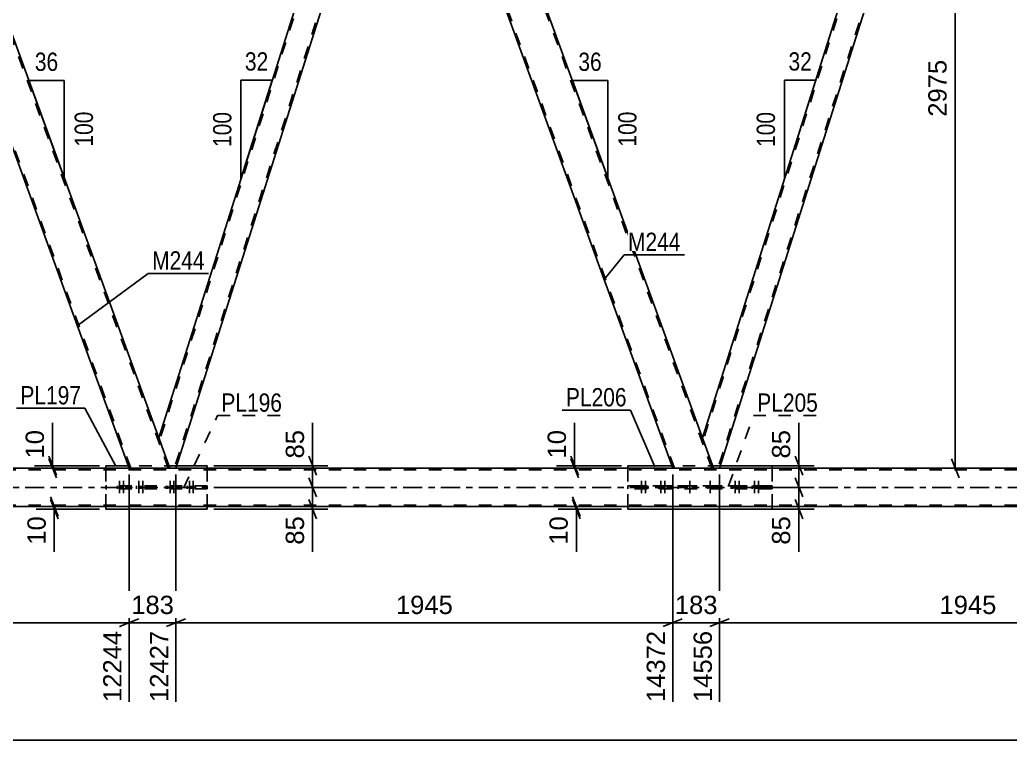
# Model space of a CAD drawing. Header units: millimetres. Extents: x -54 to 787, y -402 to 192.
# Drawn here: x 514.9 to 670, y -164.6 to -51.8 of the extents above; entities that cross this region are included whole.
import ezdxf

# ---------------------------------------------------------------- set-up
doc = ezdxf.new("R2010")
doc.units = ezdxf.units.MM
doc.linetypes.add('DXK_LINE_DOT2', pattern=[3.9198, 1.9599, -1.9599])
doc.linetypes.add('DXK_LINE_DOT3', pattern=[5.9187, 2.979, -0.9799, 0.9799, -0.9799])
doc.styles.add('Arial', font='ARIAL.TTF', dxfattribs={"height": 0.2})
doc.styles.add('Arial Narrow', font='ARIALN.TTF', dxfattribs={"height": 0.2})

# ---------------------------------------------------------------- blocks, each defined once
blk = doc.blocks.new('Part-122573057-3120 - 2998')
at = {"color": 7, "linetype": 'DXK_LINE_DOT2'}
for p, q in [((722.04, -122.24), (42.27, -122.24)), ((538.42, -122), (532.03, -122)), ((623.55, -122), (617.16, -122)), ((722.04, -127.76), (42.27, -127.76))]:
    blk.add_line(p, q, dxfattribs=at)
at = {"color": 2, "linetype": 'Continuous'}
for p, q in [((532.03, -122), (453.28, -122)), ((617.16, -122), (538.42, -122)), ((702.3, -122), (623.55, -122)), ((722.04, -128), (46.27, -128))]:
    blk.add_line(p, q, dxfattribs=at)
at = {"color": 7, "linetype": 'DXK_LINE_DOT3'}
blk.add_line((42.27, -125), (722.04, -125), dxfattribs=at)
blk = doc.blocks.new('Bolt-122573057-3348 - 2998')
at = {"color": 1, "linetype": 'DXK_LINE_DOT2'}
for p, q in [((612.3, -123.96), (612.3, -126.96)), ((612.9, -123.96), (612.9, -126.96)), ((615.32, -123.96), (615.32, -126.96)), ((615.92, -123.96), (615.92, -126.96)), ((611.94, -124.76), (611.94, -125.24)), ((612.54, -124.76), (612.54, -125.24)), ((612.66, -124.76), (612.66, -125.24)), ((613.26, -124.76), (613.26, -125.24)), ((614.96, -124.76), (614.96, -125.24)), ((615.56, -124.76), (615.56, -125.24)), ((615.68, -124.76), (615.68, -125.24)), ((616.28, -124.76), (616.28, -125.24))]:
    blk.add_line(p, q, dxfattribs=at)
blk = doc.blocks.new('Bolt-122573057-3234 - 2998')
at = {"color": 1, "linetype": 'DXK_LINE_DOT2'}
for p, q in [((530.54, -123.96), (530.54, -126.96)), ((531.14, -123.96), (531.14, -126.96)), ((533.56, -123.96), (533.56, -126.96)), ((534.16, -123.96), (534.16, -126.96)), ((530.18, -124.76), (530.18, -125.24)), ((530.78, -124.76), (530.78, -125.24)), ((530.9, -124.76), (530.9, -125.24)), ((531.5, -124.76), (531.5, -125.24)), ((533.2, -124.76), (533.2, -125.24)), ((533.8, -124.76), (533.8, -125.24)), ((533.92, -124.76), (533.92, -125.24)), ((534.52, -124.76), (534.52, -125.24))]:
    blk.add_line(p, q, dxfattribs=at)
blk = doc.blocks.new('Bolt-122573057-3235 - 2998')
at = {"color": 1, "linetype": 'DXK_LINE_DOT2'}
for p, q in [((538.45, -123.96), (538.45, -126.96)), ((539.05, -123.96), (539.05, -126.96)), ((541.46, -123.96), (541.46, -126.96)), ((542.07, -123.96), (542.07, -126.96)), ((538.09, -124.76), (538.09, -125.24)), ((538.69, -124.76), (538.69, -125.24)), ((538.81, -124.76), (538.81, -125.24)), ((539.41, -124.76), (539.41, -125.24)), ((541.1, -124.76), (541.1, -125.24)), ((541.71, -124.76), (541.71, -125.24)), ((541.82, -124.76), (541.82, -125.24)), ((542.43, -124.76), (542.43, -125.24))]:
    blk.add_line(p, q, dxfattribs=at)
blk = doc.blocks.new('Part-122573057-3240 - 2998')
at = {"color": 7, "linetype": 'DXK_LINE_DOT2'}
for p, q in [((544.23, -124.76), (528.38, -124.76)), ((528.38, -124.76), (528.38, -125.24)), ((544.23, -125.24), (528.38, -125.24)), ((534.78, -124.76), (534.78, -125.24)), ((537.82, -125.24), (537.82, -124.76)), ((544.23, -124.76), (544.23, -125.24))]:
    blk.add_line(p, q, dxfattribs=at)
blk = doc.blocks.new('Bolt-122573057-3276 - 2998')
at = {"color": 1, "linetype": 'DXK_LINE_DOT2'}
for p, q in [((626.96, -123.96), (626.96, -126.96)), ((627.56, -123.96), (627.56, -126.96)), ((629.97, -123.96), (629.97, -126.96)), ((630.58, -123.96), (630.58, -126.96)), ((626.6, -124.76), (626.6, -125.24)), ((627.2, -124.76), (627.2, -125.24)), ((627.32, -124.76), (627.32, -125.24)), ((627.92, -124.76), (627.92, -125.24)), ((629.61, -124.76), (629.61, -125.24)), ((630.22, -124.76), (630.22, -125.24)), ((630.33, -124.76), (630.33, -125.24)), ((630.94, -124.76), (630.94, -125.24))]:
    blk.add_line(p, q, dxfattribs=at)
blk = doc.blocks.new('Part-122573057-3326 - 2998')
at = {"color": 7, "linetype": 'DXK_LINE_DOT2'}
for p, q in [((632.74, -124.76), (610.13, -124.76)), ((610.13, -124.76), (632.74, -124.76)), ((610.13, -125.24), (610.13, -124.76)), ((632.74, -125.24), (610.13, -125.24)), ((632.74, -125.24), (610.13, -125.24)), ((616.54, -124.76), (616.54, -125.24)), ((618.04, -125.24), (618.04, -124.76)), ((624.84, -125.24), (624.84, -124.76)), ((626.33, -125.24), (626.33, -124.76)), ((632.74, -124.76), (632.74, -125.24))]:
    blk.add_line(p, q, dxfattribs=at)
blk = doc.blocks.new('Part-122573057-3402 - 2998')
at = {"color": 2, "linetype": 'Continuous'}
for p, q in [((532.03, -122), (488.72, -3)), ((488.72, -3), (495.1, -3)), ((538.42, -122), (495.1, -3)), ((538.38, -122), (532.03, -122)), ((538.42, -122), (538.38, -122))]:
    blk.add_line(p, q, dxfattribs=at)
at = {"color": 7, "linetype": 'DXK_LINE_DOT2'}
for p, q in [((532.29, -122), (488.97, -3)), ((538.16, -122), (494.85, -3))]:
    blk.add_line(p, q, dxfattribs=at)
blk = doc.blocks.new('Part-122573057-3451 - 2998')
at = {"color": 2, "linetype": 'Continuous'}
for p, q in [((617.02, -121.6), (610.13, -121.6)), ((610.13, -122), (610.13, -121.6)), ((632.74, -121.6), (624.62, -121.6)), ((632.74, -122), (632.74, -121.6)), ((610.13, -128.4), (610.13, -128)), ((610.13, -128.4), (632.74, -128.4)), ((632.74, -128.4), (632.74, -128))]:
    blk.add_line(p, q, dxfattribs=at)
at = {"color": 7, "linetype": 'DXK_LINE_DOT2'}
for p, q in [((610.13, -128), (610.13, -122)), ((624.62, -121.6), (617.02, -121.6)), ((632.74, -128), (632.74, -122))]:
    blk.add_line(p, q, dxfattribs=at)
blk = doc.blocks.new('Part-122573057-3481 - 2998')
at = {"color": 2, "linetype": 'Continuous'}
for p, q in [((531.88, -121.6), (528.38, -121.6)), ((528.38, -122), (528.38, -121.6)), ((544.23, -121.6), (539.49, -121.6)), ((544.23, -122), (544.23, -121.6)), ((528.38, -128.4), (528.38, -128)), ((528.38, -128.4), (544.23, -128.4)), ((544.23, -128.4), (544.23, -128))]:
    blk.add_line(p, q, dxfattribs=at)
at = {"color": 7, "linetype": 'DXK_LINE_DOT2'}
for p, q in [((528.38, -128), (528.38, -122)), ((539.49, -121.6), (531.88, -121.6)), ((544.23, -128), (544.23, -122))]:
    blk.add_line(p, q, dxfattribs=at)
blk = doc.blocks.new('Part-122573057-3492 - 2998')
at = {"color": 2, "linetype": 'Continuous'}
for p, q in [((658.01, -3), (621.81, -117.23)), ((660.69, -7.77), (660.42, -7.03)), ((660.69, -7.77), (624.5, -122))]:
    blk.add_line(p, q, dxfattribs=at)
at = {"color": 7, "linetype": 'DXK_LINE_DOT2'}
for p, q in [((658.26, -3), (621.95, -117.6)), ((658.95, -3), (658.01, -3)), ((660.42, -7.03), (658.95, -3)), ((660.56, -7.4), (624.25, -122)), ((623.55, -122), (621.81, -117.23)), ((624.5, -122), (623.55, -122))]:
    blk.add_line(p, q, dxfattribs=at)
blk = doc.blocks.new('Part-122573057-3497 - 2998')
at = {"color": 2, "linetype": 'Continuous'}
for p, q in [((572.9, -3), (536.68, -117.23)), ((575.59, -7.77), (539.36, -122))]:
    blk.add_line(p, q, dxfattribs=at)
at = {"color": 7, "linetype": 'DXK_LINE_DOT2'}
for p, q in [((573.15, -3), (536.81, -117.6)), ((573.85, -3), (572.9, -3)), ((573.85, -3), (575.59, -7.77)), ((575.45, -7.4), (539.11, -122)), ((538.42, -122), (536.68, -117.23)), ((539.36, -122), (538.42, -122))]:
    blk.add_line(p, q, dxfattribs=at)
blk = doc.blocks.new('Part-122573057-3527 - 2998')
at = {"color": 2, "linetype": 'Continuous'}
for p, q in [((702.3, -122), (658.95, -3)), ((658.95, -3), (665.34, -3)), ((708.68, -122), (665.34, -3)), ((708.64, -122), (702.3, -122)), ((708.68, -122), (708.64, -122))]:
    blk.add_line(p, q, dxfattribs=at)
at = {"color": 7, "linetype": 'DXK_LINE_DOT2'}
for p, q in [((702.55, -122), (659.21, -3)), ((708.43, -122), (665.08, -3))]:
    blk.add_line(p, q, dxfattribs=at)
blk = doc.blocks.new('Part-122573057-3552 - 2998')
at = {"color": 2, "linetype": 'Continuous'}
for p, q in [((617.16, -122), (573.85, -3)), ((573.85, -3), (580.24, -3)), ((623.55, -122), (580.24, -3)), ((623.51, -122), (617.16, -122)), ((623.55, -122), (623.51, -122))]:
    blk.add_line(p, q, dxfattribs=at)
at = {"color": 7, "linetype": 'DXK_LINE_DOT2'}
for p, q in [((617.42, -122), (574.11, -3)), ((623.29, -122), (579.98, -3))]:
    blk.add_line(p, q, dxfattribs=at)
blk = doc.blocks.new('Bolt-122573057-3588 - 2998')
at = {"color": 1, "linetype": 'DXK_LINE_DOT2'}
for p, q in [((619.84, -123.96), (619.84, -126.96)), ((619.84, -123.96), (619.84, -126.96)), ((623.04, -123.96), (623.04, -126.96)), ((623.04, -123.96), (623.04, -126.96)), ((619.48, -124.76), (619.48, -125.24)), ((619.48, -124.76), (619.48, -125.24)), ((620.2, -124.76), (620.2, -125.24)), ((620.2, -124.76), (620.2, -125.24)), ((622.68, -124.76), (622.68, -125.24)), ((622.68, -124.76), (622.68, -125.24)), ((623.4, -124.76), (623.4, -125.24)), ((623.4, -124.76), (623.4, -125.24))]:
    blk.add_line(p, q, dxfattribs=at)
blk = doc.blocks.new('StraightDimension-122573057-10451 - 2998')
at = {"color": 7, "linetype": 'Continuous'}
for p, q in [((519.71, -126.5), (520.91, -129.5)), ((520.91, -129.9), (519.71, -126.9)), ((527.38, -128), (517.46, -128)), ((527.38, -128.4), (517.46, -128.4)), ((520.31, -128.4), (520.31, -128))]:
    blk.add_line(p, q, dxfattribs=at)
at = {"color": 0}
blk.add_wipeout([(519.56, -128.93), (515.36, -128.93), (515.36, -134.57), (519.56, -134.57)], dxfattribs=at)
at = {"color": 7, "linetype": 'Continuous'}
blk.add_line((520.31, -128.4), (520.31, -135.1), dxfattribs=at)
blk.add_line((520.31, -128.4), (520.31, -135.1), dxfattribs=at)
at = {"color": 3, "style": 'Arial'}
blk.add_text('10', height=2.865, rotation=90.0002, dxfattribs=at).set_placement((518.96, -133.97))
blk = doc.blocks.new('AngleDimension-122573057-10830 - 2998')
at = {"color": 7, "linetype": 'Continuous'}
for p, q in [((549.54, -61.23), (554.44, -61.23)), ((549.54, -76.67), (554.44, -61.23)), ((549.54, -76.67), (549.54, -61.23)), ((551.51, -70.45), (554.44, -61.23))]:
    blk.add_line(p, q, dxfattribs=at)
at = {"color": 0}
for points in [[(554.42, -60.33), (554.42, -56.13), (549.56, -56.13), (549.56, -60.33)], [(548.64, -65.61), (544.44, -65.61), (544.44, -72.29), (548.64, -72.29)]]:
    blk.add_wipeout(points, dxfattribs=at)
at = {"color": 3, "style": 'Arial Narrow'}
blk.add_text('32', height=2.863, dxfattribs=at).set_placement((550.16, -59.73))
blk.add_text('100', height=2.863, rotation=90.0002, dxfattribs=at).set_placement((548.04, -71.69))
blk = doc.blocks.new('AngleDimension-122573057-10860 - 2998')
at = {"color": 7, "linetype": 'Continuous'}
for p, q in [((605.55, -72.54), (601.45, -61.28)), ((606.99, -61.28), (601.45, -61.28)), ((606.99, -76.5), (601.45, -61.28)), ((606.99, -76.5), (606.99, -61.28))]:
    blk.add_line(p, q, dxfattribs=at)
at = {"color": 0}
for points in [[(606.65, -60.38), (606.65, -56.18), (601.79, -56.18), (601.79, -60.38)], [(612.09, -65.55), (607.89, -65.55), (607.89, -72.23), (612.09, -72.23)]]:
    blk.add_wipeout(points, dxfattribs=at)
at = {"color": 3, "style": 'Arial Narrow'}
blk.add_text('36', height=2.863, dxfattribs=at).set_placement((602.39, -59.78))
blk.add_text('100', height=2.863, rotation=90.0002, dxfattribs=at).set_placement((611.49, -71.63))
blk = doc.blocks.new('StraightDimension-122573057-10450 - 2998')
at = {"color": 7, "linetype": 'Continuous'}
for p, q in [((560.17, -123.5), (561.37, -126.5)), ((545.29, -125), (563.17, -125)), ((560.77, -128.4), (560.77, -125)), ((561.37, -129.9), (560.17, -126.9)), ((545.29, -128.4), (563.17, -128.4))]:
    blk.add_line(p, q, dxfattribs=at)
at = {"color": 0}
blk.add_wipeout([(560.02, -128.93), (555.82, -128.93), (555.82, -134.57), (560.02, -134.57)], dxfattribs=at)
at = {"color": 7, "linetype": 'Continuous'}
blk.add_line((560.77, -128.4), (560.77, -135.1), dxfattribs=at)
blk.add_line((560.77, -128.4), (560.77, -135.1), dxfattribs=at)
at = {"color": 3, "style": 'Arial'}
blk.add_text('85', height=2.865, rotation=90.0002, dxfattribs=at).set_placement((559.42, -133.97))
blk = doc.blocks.new('StraightDimension-122573057-10518 - 2998')
at = {"color": 7, "linetype": 'Continuous'}
for p, q in [((601.47, -126.5), (602.67, -129.5)), ((602.67, -129.9), (601.47, -126.9)), ((609.13, -128), (599.22, -128)), ((609.13, -128.4), (599.22, -128.4)), ((602.07, -128.4), (602.07, -128))]:
    blk.add_line(p, q, dxfattribs=at)
at = {"color": 0}
blk.add_wipeout([(601.32, -128.92), (597.12, -128.92), (597.12, -134.57), (601.32, -134.57)], dxfattribs=at)
at = {"color": 7, "linetype": 'Continuous'}
blk.add_line((602.07, -128.4), (602.07, -135.1), dxfattribs=at)
blk.add_line((602.07, -128.4), (602.07, -135.1), dxfattribs=at)
at = {"color": 3, "style": 'Arial'}
blk.add_text('10', height=2.865, rotation=90.0002, dxfattribs=at).set_placement((600.72, -133.97))
blk = doc.blocks.new('StraightDimension-122573057-10515 - 2998')
at = {"color": 7, "linetype": 'Continuous'}
for p, q in [((636.32, -120.1), (637.52, -123.1)), ((627.05, -121.6), (639.32, -121.6)), ((636.92, -125), (636.92, -121.6)), ((637.52, -126.5), (636.32, -123.5)), ((627.05, -125), (639.32, -125))]:
    blk.add_line(p, q, dxfattribs=at)
at = {"color": 0}
blk.add_wipeout([(636.17, -115.43), (631.97, -115.43), (631.97, -121.07), (636.17, -121.07)], dxfattribs=at)
at = {"color": 7, "linetype": 'Continuous'}
blk.add_line((636.92, -121.6), (636.92, -114.9), dxfattribs=at)
blk.add_line((636.92, -121.6), (636.92, -114.9), dxfattribs=at)
at = {"color": 3, "style": 'Arial'}
blk.add_text('85', height=2.865, rotation=90.0002, dxfattribs=at).set_placement((635.57, -120.47))
blk = doc.blocks.new('StraightDimension-122573057-4031 - 2998')
at = {"color": 7, "linetype": 'Continuous'}
for p, q in [((454.23, -123), (454.23, -158.6)), ((532.03, -123), (532.03, -158.6)), ((455.73, -145.58), (452.73, -146.78)), ((530.53, -146.78), (533.53, -145.58)), ((454.23, -146.18), (532.03, -146.18))]:
    blk.add_line(p, q, dxfattribs=at)
at = {"color": 0}
blk.add_wipeout([(498.18, -145.43), (498.18, -141.23), (488.08, -141.23), (488.08, -145.43)], dxfattribs=at)
at = {"color": 0, "linetype": 'Continuous'}
blk.add_wipeout([(531.43, -146.88), (527.23, -146.88), (527.23, -159.2), (531.43, -159.2)], dxfattribs=at)
at = {"color": 3, "style": 'Arial'}
blk.add_text('1945', height=2.865, dxfattribs=at).set_placement((488.68, -144.83))
at = {"color": 3, "linetype": 'Continuous', "style": 'Arial'}
blk.add_text('12244', height=2.865, rotation=90.0002, dxfattribs=at).set_placement((530.83, -158.6))
blk = doc.blocks.new('StraightDimension-122573057-3769 - 2998')
at = {"color": 7, "linetype": 'Continuous'}
for p, q in [((624.5, -123), (624.5, -158.6)), ((702.3, -123), (702.3, -158.6)), ((626, -145.58), (623, -146.78)), ((700.8, -146.78), (703.8, -145.58)), ((624.5, -146.18), (702.3, -146.18))]:
    blk.add_line(p, q, dxfattribs=at)
at = {"color": 0}
blk.add_wipeout([(668.44, -145.43), (668.44, -141.23), (658.35, -141.23), (658.35, -145.43)], dxfattribs=at)
at = {"color": 0, "linetype": 'Continuous'}
blk.add_wipeout([(701.7, -146.88), (697.5, -146.88), (697.5, -159.2), (701.7, -159.2)], dxfattribs=at)
at = {"color": 3, "style": 'Arial'}
blk.add_text('1945', height=2.865, dxfattribs=at).set_placement((658.95, -144.83))
at = {"color": 3, "linetype": 'Continuous', "style": 'Arial'}
blk.add_text('16501', height=2.865, rotation=90.0002, dxfattribs=at).set_placement((701.1, -158.6))
blk = doc.blocks.new('StraightDimension-122573057-3808 - 2998')
at = {"color": 7, "linetype": 'Continuous'}
for p, q in [((617.16, -123), (617.16, -158.6)), ((624.5, -123), (624.5, -158.6)), ((615.66, -146.78), (618.66, -145.58)), ((626, -145.58), (623, -146.78)), ((617.16, -146.18), (624.5, -146.18))]:
    blk.add_line(p, q, dxfattribs=at)
at = {"color": 0}
blk.add_wipeout([(624.77, -145.43), (624.77, -141.23), (616.9, -141.23), (616.9, -145.43)], dxfattribs=at)
at = {"color": 0, "linetype": 'Continuous'}
blk.add_wipeout([(623.9, -146.88), (619.7, -146.88), (619.7, -159.2), (623.9, -159.2)], dxfattribs=at)
at = {"color": 3, "style": 'Arial'}
blk.add_text('183', height=2.865, dxfattribs=at).set_placement((617.5, -144.83))
at = {"color": 3, "linetype": 'Continuous', "style": 'Arial'}
blk.add_text('14556', height=2.865, rotation=90.0002, dxfattribs=at).set_placement((623.3, -158.6))
blk = doc.blocks.new('StraightDimension-122573057-4324 - 2998')
at = {"color": 7, "linetype": 'Continuous'}
blk.add_line((-0.64, -164.58), (734.94, -164.58), dxfattribs=at)
blk = doc.blocks.new('StraightDimension-122573057-3993 - 2998')
at = {"color": 7, "linetype": 'Continuous'}
for p, q in [((539.36, -123), (539.36, -158.6)), ((617.16, -123), (617.16, -158.6)), ((540.86, -145.58), (537.86, -146.78)), ((615.66, -146.78), (618.66, -145.58)), ((539.36, -146.18), (617.16, -146.18))]:
    blk.add_line(p, q, dxfattribs=at)
at = {"color": 0}
blk.add_wipeout([(583.31, -145.43), (583.31, -141.23), (573.22, -141.23), (573.22, -145.43)], dxfattribs=at)
at = {"color": 0, "linetype": 'Continuous'}
blk.add_wipeout([(616.56, -146.88), (612.36, -146.88), (612.36, -159.2), (616.56, -159.2)], dxfattribs=at)
at = {"color": 3, "style": 'Arial'}
blk.add_text('1945', height=2.865, dxfattribs=at).set_placement((573.82, -144.83))
at = {"color": 3, "linetype": 'Continuous', "style": 'Arial'}
blk.add_text('14372', height=2.865, rotation=90.0002, dxfattribs=at).set_placement((615.96, -158.6))
blk = doc.blocks.new('StraightDimension-122573057-4012 - 2998')
at = {"color": 7, "linetype": 'Continuous'}
for p, q in [((532.03, -123), (532.03, -158.6)), ((539.36, -123), (539.36, -158.6)), ((530.53, -146.78), (533.53, -145.58)), ((540.86, -145.58), (537.86, -146.78)), ((532.03, -146.18), (539.36, -146.18))]:
    blk.add_line(p, q, dxfattribs=at)
at = {"color": 0}
blk.add_wipeout([(539.63, -145.43), (539.63, -141.23), (531.76, -141.23), (531.76, -145.43)], dxfattribs=at)
at = {"color": 0, "linetype": 'Continuous'}
blk.add_wipeout([(538.76, -146.88), (534.56, -146.88), (534.56, -159.2), (538.76, -159.2)], dxfattribs=at)
at = {"color": 3, "style": 'Arial'}
blk.add_text('183', height=2.865, dxfattribs=at).set_placement((532.36, -144.83))
at = {"color": 3, "linetype": 'Continuous', "style": 'Arial'}
blk.add_text('12427', height=2.865, rotation=90.0002, dxfattribs=at).set_placement((538.16, -158.6))
blk = doc.blocks.new('StraightDimension-122573057-10448 - 2998')
at = {"color": 7, "linetype": 'Continuous'}
for p, q in [((560.17, -120.1), (561.37, -123.1)), ((545.29, -121.6), (563.17, -121.6)), ((560.77, -125), (560.77, -121.6)), ((561.37, -126.5), (560.17, -123.5)), ((545.29, -125), (563.17, -125))]:
    blk.add_line(p, q, dxfattribs=at)
at = {"color": 0}
blk.add_wipeout([(560.02, -115.43), (555.82, -115.43), (555.82, -121.08), (560.02, -121.08)], dxfattribs=at)
at = {"color": 7, "linetype": 'Continuous'}
blk.add_line((560.77, -121.6), (560.77, -114.9), dxfattribs=at)
blk.add_line((560.77, -121.6), (560.77, -114.9), dxfattribs=at)
at = {"color": 3, "style": 'Arial'}
blk.add_text('85', height=2.865, rotation=90.0002, dxfattribs=at).set_placement((559.42, -120.47))
blk = doc.blocks.new('StraightDimension-122573057-10520 - 2998')
at = {"color": 7, "linetype": 'Continuous'}
for p, q in [((601.19, -120.1), (602.39, -123.1)), ((602.39, -123.5), (601.19, -120.5)), ((609.13, -121.6), (598.94, -121.6)), ((609.13, -122), (598.94, -122)), ((601.79, -122), (601.79, -121.6))]:
    blk.add_line(p, q, dxfattribs=at)
at = {"color": 0}
blk.add_wipeout([(601.04, -115.43), (596.84, -115.43), (596.84, -121.07), (601.04, -121.07)], dxfattribs=at)
at = {"color": 7, "linetype": 'Continuous'}
blk.add_line((601.79, -121.6), (601.79, -114.9), dxfattribs=at)
blk.add_line((601.79, -121.6), (601.79, -114.9), dxfattribs=at)
at = {"color": 3, "style": 'Arial'}
blk.add_text('10', height=2.865, rotation=90.0002, dxfattribs=at).set_placement((600.44, -120.47))
blk = doc.blocks.new('StraightDimension-122573057-4427 - 2998')
at = {"color": 7, "linetype": 'Continuous'}
for p, q in [((662.01, -4.5), (660.81, -1.5)), ((652.26, -3), (663.81, -3)), ((661.41, -122), (661.41, -3)), ((660.81, -120.5), (662.01, -123.5)), ((652.26, -122), (663.81, -122))]:
    blk.add_line(p, q, dxfattribs=at)
at = {"color": 0}
blk.add_wipeout([(660.66, -57.45), (656.46, -57.45), (656.46, -67.55), (660.66, -67.55)], dxfattribs=at)
at = {"color": 3, "style": 'Arial'}
blk.add_text('2975', height=2.865, rotation=90.0002, dxfattribs=at).set_placement((660.06, -66.95))
blk = doc.blocks.new('StraightDimension-122573057-10453 - 2998')
at = {"color": 7, "linetype": 'Continuous'}
for p, q in [((519.43, -120.1), (520.63, -123.1)), ((520.63, -123.5), (519.43, -120.5)), ((527.38, -121.6), (517.18, -121.6)), ((527.38, -122), (517.18, -122)), ((520.03, -122), (520.03, -121.6))]:
    blk.add_line(p, q, dxfattribs=at)
at = {"color": 0}
blk.add_wipeout([(519.28, -115.43), (515.08, -115.43), (515.08, -121.08), (519.28, -121.08)], dxfattribs=at)
at = {"color": 7, "linetype": 'Continuous'}
blk.add_line((520.03, -121.6), (520.03, -114.9), dxfattribs=at)
blk.add_line((520.03, -121.6), (520.03, -114.9), dxfattribs=at)
at = {"color": 3, "style": 'Arial'}
blk.add_text('10', height=2.865, rotation=90.0002, dxfattribs=at).set_placement((518.68, -120.47))
blk = doc.blocks.new('StraightDimension-122573057-10517 - 2998')
at = {"color": 7, "linetype": 'Continuous'}
for p, q in [((636.32, -123.5), (637.52, -126.5)), ((627.05, -125), (639.32, -125)), ((636.92, -128.4), (636.92, -125)), ((637.52, -129.9), (636.32, -126.9)), ((627.05, -128.4), (639.32, -128.4))]:
    blk.add_line(p, q, dxfattribs=at)
at = {"color": 0}
blk.add_wipeout([(636.17, -128.92), (631.97, -128.92), (631.97, -134.57), (636.17, -134.57)], dxfattribs=at)
at = {"color": 7, "linetype": 'Continuous'}
blk.add_line((636.92, -128.4), (636.92, -135.1), dxfattribs=at)
blk.add_line((636.92, -128.4), (636.92, -135.1), dxfattribs=at)
at = {"color": 3, "style": 'Arial'}
blk.add_text('85', height=2.865, rotation=90.0002, dxfattribs=at).set_placement((635.57, -133.97))
blk = doc.blocks.new('AngleDimension-122573057-10832 - 2998')
at = {"color": 7, "linetype": 'Continuous'}
for p, q in [((520.41, -72.54), (516.32, -61.28)), ((521.86, -61.28), (516.32, -61.28)), ((521.86, -76.5), (516.32, -61.28)), ((521.86, -76.5), (521.86, -61.28))]:
    blk.add_line(p, q, dxfattribs=at)
at = {"color": 0}
for points in [[(521.51, -60.38), (521.51, -56.18), (516.66, -56.18), (516.66, -60.38)], [(526.96, -65.55), (522.76, -65.55), (522.76, -72.23), (526.96, -72.23)]]:
    blk.add_wipeout(points, dxfattribs=at)
at = {"color": 3, "style": 'Arial Narrow'}
blk.add_text('36', height=2.863, dxfattribs=at).set_placement((517.26, -59.78))
blk.add_text('100', height=2.863, rotation=90.0002, dxfattribs=at).set_placement((526.36, -71.63))
blk = doc.blocks.new('AngleDimension-122573057-10858 - 2998')
at = {"color": 7, "linetype": 'Continuous'}
for p, q in [((634.68, -61.23), (639.57, -61.23)), ((634.68, -76.67), (639.57, -61.23)), ((634.68, -76.67), (634.68, -61.23)), ((636.65, -70.45), (639.57, -61.23))]:
    blk.add_line(p, q, dxfattribs=at)
at = {"color": 0}
for points in [[(639.55, -60.33), (639.55, -56.13), (634.7, -56.13), (634.7, -60.33)], [(633.78, -65.61), (629.58, -65.61), (629.58, -72.29), (633.78, -72.29)]]:
    blk.add_wipeout(points, dxfattribs=at)
at = {"color": 3, "style": 'Arial Narrow'}
blk.add_text('32', height=2.863, dxfattribs=at).set_placement((635.3, -59.73))
blk.add_text('100', height=2.863, rotation=90.0002, dxfattribs=at).set_placement((633.18, -71.69))
blk = doc.blocks.new('Mark-122573057-3236 - 2998')
at = {"color": 0}
blk.add_wipeout([(555.98, -113.15), (555.98, -110.15), (546.48, -110.15), (546.48, -113.15)], dxfattribs=at)
blk.add_wipeout([(555.98, -113.15), (555.98, -110.15), (546.48, -110.15), (546.48, -113.15)], dxfattribs=at)
at = {"color": 30, "linetype": 'DXK_LINE_DOT2'}
for p, q in [((540.55, -125.13), (545.88, -113.75)), ((545.88, -113.75), (556.58, -113.75))]:
    blk.add_line(p, q, dxfattribs=at)
at = {"color": 3, "style": 'Arial Narrow'}
blk.add_text('PL196', height=2.863, dxfattribs=at).set_placement((546.48, -113.15))
blk = doc.blocks.new('Mark-122573057-3322 - 2998')
at = {"color": 0}
blk.add_wipeout([(639.91, -113.15), (639.91, -110.15), (630.41, -110.15), (630.41, -113.15)], dxfattribs=at)
blk.add_wipeout([(639.91, -113.15), (639.91, -110.15), (630.41, -110.15), (630.41, -113.15)], dxfattribs=at)
at = {"color": 30, "linetype": 'DXK_LINE_DOT2'}
for p, q in [((625.9, -124.76), (629.81, -113.75)), ((629.81, -113.75), (640.51, -113.75))]:
    blk.add_line(p, q, dxfattribs=at)
at = {"color": 3, "style": 'Arial Narrow'}
blk.add_text('PL205', height=2.863, dxfattribs=at).set_placement((630.41, -113.15))
blk = doc.blocks.new('Mark-122573057-3398 - 2998')
at = {"color": 0}
blk.add_wipeout([(543.85, -90.89), (543.85, -87.89), (535.63, -87.89), (535.63, -90.89)], dxfattribs=at)
blk.add_wipeout([(543.85, -90.89), (543.85, -87.89), (535.63, -87.89), (535.63, -90.89)], dxfattribs=at)
at = {"color": 30, "linetype": 'Continuous'}
for p, q in [((523.91, -99.68), (535.03, -91.49)), ((535.03, -91.49), (544.45, -91.49))]:
    blk.add_line(p, q, dxfattribs=at)
at = {"color": 3, "style": 'Arial Narrow'}
blk.add_text('M244', height=2.863, dxfattribs=at).set_placement((535.63, -90.89))
blk = doc.blocks.new('Mark-122573057-3447 - 2998')
at = {"color": 0}
blk.add_wipeout([(609.95, -112.31), (609.95, -109.31), (600.45, -109.31), (600.45, -112.31)], dxfattribs=at)
blk.add_wipeout([(609.95, -112.31), (609.95, -109.31), (600.45, -109.31), (600.45, -112.31)], dxfattribs=at)
at = {"color": 30, "linetype": 'Continuous'}
for p in [(599.85, -112.91), (614.38, -121.78)]:
    blk.add_line(p, (610.55, -112.91), dxfattribs=at)
at = {"color": 3, "style": 'Arial Narrow'}
blk.add_text('PL206', height=2.863, dxfattribs=at).set_placement((600.45, -112.31))
blk = doc.blocks.new('Mark-122573057-3477 - 2998')
at = {"color": 0}
blk.add_wipeout([(524.51, -112), (524.51, -109), (515, -109), (515, -112)], dxfattribs=at)
blk.add_wipeout([(524.51, -112), (524.51, -109), (515, -109), (515, -112)], dxfattribs=at)
at = {"color": 30, "linetype": 'Continuous'}
for p in [(514.4, -112.6), (529.95, -121.69)]:
    blk.add_line(p, (525.11, -112.6), dxfattribs=at)
at = {"color": 3, "style": 'Arial Narrow'}
blk.add_text('PL197', height=2.863, dxfattribs=at).set_placement((515, -112))
blk = doc.blocks.new('Mark-122573057-3548 - 2998')
at = {"color": 0}
blk.add_wipeout([(618.4, -87.98), (618.4, -84.98), (610.17, -84.98), (610.17, -87.98)], dxfattribs=at)
blk.add_wipeout([(618.4, -87.98), (618.4, -84.98), (610.17, -84.98), (610.17, -87.98)], dxfattribs=at)
at = {"color": 30, "linetype": 'Continuous'}
for p, q in [((606.41, -92.45), (609.57, -88.58)), ((609.57, -88.58), (619, -88.58))]:
    blk.add_line(p, q, dxfattribs=at)
at = {"color": 3, "style": 'Arial Narrow'}
blk.add_text('M244', height=2.863, dxfattribs=at).set_placement((610.17, -87.98))

msp = doc.modelspace()

# ---------------------------------------------------------------- block references
for name in ['Part-122573057-3402 - 2998', 'Part-122573057-3497 - 2998', 'Part-122573057-3552 - 2998', 'Part-122573057-3492 - 2998', 'Part-122573057-3527 - 2998', 'Part-122573057-3120 - 2998', 'Part-122573057-3481 - 2998', 'Part-122573057-3451 - 2998', 'Bolt-122573057-3234 - 2998', 'Bolt-122573057-3235 - 2998', 'Bolt-122573057-3348 - 2998', 'Bolt-122573057-3588 - 2998', 'Bolt-122573057-3276 - 2998', 'Part-122573057-3240 - 2998', 'Part-122573057-3326 - 2998']:
    msp.add_blockref(name, (0, 0))

# ---------------------------------------------------------------- next in the draw order: block references
for name in ['AngleDimension-122573057-10830 - 2998', 'AngleDimension-122573057-10860 - 2998', 'StraightDimension-122573057-10515 - 2998', 'StraightDimension-122573057-10450 - 2998', 'StraightDimension-122573057-10451 - 2998', 'StraightDimension-122573057-10518 - 2998']:
    msp.add_blockref(name, (0, 0))

# ---------------------------------------------------------------- next in the draw order: block references
for name in ['StraightDimension-122573057-4031 - 2998', 'StraightDimension-122573057-3769 - 2998']:
    msp.add_blockref(name, (0, 0))

# ---------------------------------------------------------------- next in the draw order: block references
msp.add_blockref('StraightDimension-122573057-3808 - 2998', (0, 0))

# ---------------------------------------------------------------- next in the draw order: block references
msp.add_blockref('StraightDimension-122573057-4324 - 2998', (0, 0))

# ---------------------------------------------------------------- next in the draw order: block references
for name in ['StraightDimension-122573057-4427 - 2998', 'AngleDimension-122573057-10832 - 2998', 'AngleDimension-122573057-10858 - 2998', 'Mark-122573057-3548 - 2998', 'Mark-122573057-3398 - 2998', 'StraightDimension-122573057-10453 - 2998', 'StraightDimension-122573057-3993 - 2998', 'StraightDimension-122573057-10517 - 2998']:
    msp.add_blockref(name, (0, 0))

# ---------------------------------------------------------------- next in the draw order: block references
for name in ['Mark-122573057-3477 - 2998', 'Mark-122573057-3322 - 2998', 'StraightDimension-122573057-10448 - 2998', 'StraightDimension-122573057-10520 - 2998', 'StraightDimension-122573057-4012 - 2998']:
    msp.add_blockref(name, (0, 0))

# ---------------------------------------------------------------- next in the draw order: block references
for name in ['Mark-122573057-3447 - 2998', 'Mark-122573057-3236 - 2998']:
    msp.add_blockref(name, (0, 0))

doc.saveas('drawing.dxf')
